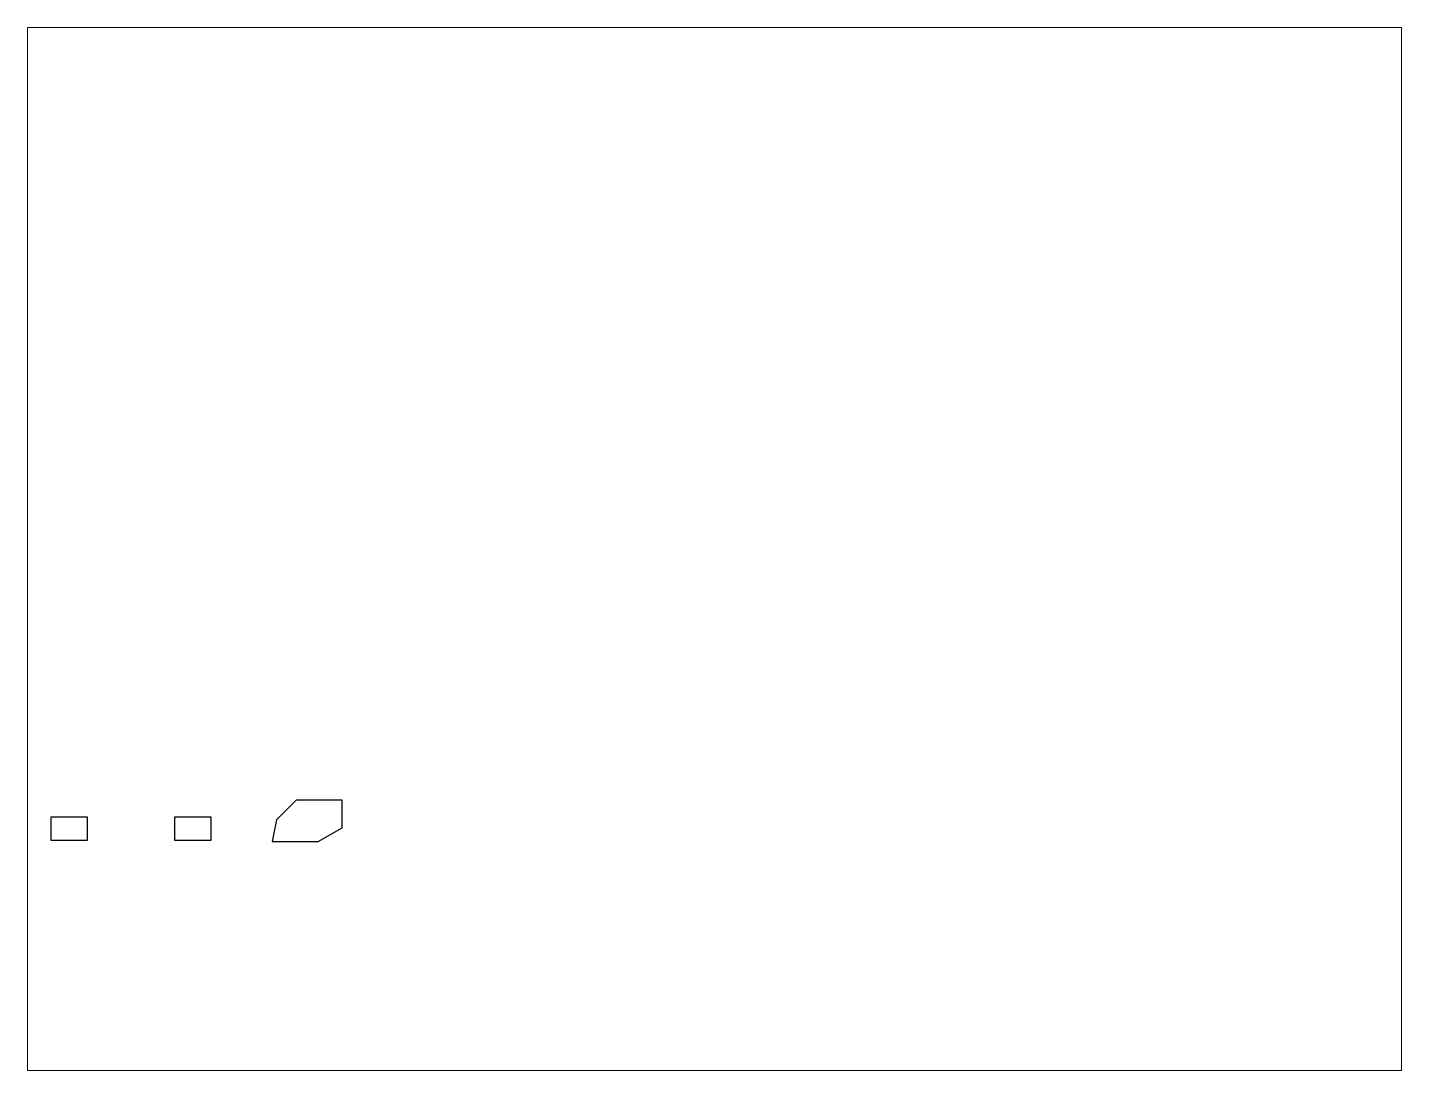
# Paper-space layout 'Layout2' of a CAD drawing. Header units: millimetres. Extents: x 26 to 231, y 20 to 176.
# The model-space entities are those that its viewports show. They can reach past a viewport. Long polylines and large blocks are cut down to what shows.
import ezdxf

# ---------------------------------------------------------------- set-up
doc = ezdxf.new("R2010")
doc.units = ezdxf.units.MM

msp = doc.modelspace()

# ---------------------------------------------------------------- linework, layer by layer
for p, q in [((1494, 2294.2), (1494, 2294.2)), ((2027, 1601.8), (1984.6, 1559.4)), ((2127, 1601.8), (2027, 1601.8)), ((2127, 1541.8), (2127, 1601.8)), ((1572.2, 1565), (1492.2, 1565)), ((1492.2, 1565), (1492.2, 1515)), ((1572.2, 1515), (1572.2, 1565)), ((1841.7, 1564.8), (1761.7, 1564.8)), ((1761.7, 1564.8), (1761.7, 1514.8)), ((1841.7, 1514.8), (1841.7, 1564.8)), ((1984.6, 1559.4), (1975.1, 1511.8)), ((2075.1, 1511.8), (2127, 1541.8)), ((1492.2, 1515), (1572.2, 1515)), ((1761.7, 1514.8), (1841.7, 1514.8)), ((1975.1, 1511.8), (2075.1, 1511.8))]:
    msp.add_line(p, q)

psp = doc.layouts.new('Layout2')

# ---------------------------------------------------------------- viewports
at = {"layer": '0'}
psp.add_viewport(center=(128.5, 97.5), size=(205.6, 156), view_center_point=(2938.57, 2149.1), view_height=2271.542, dxfattribs=at)

doc.saveas('drawing.dxf')
